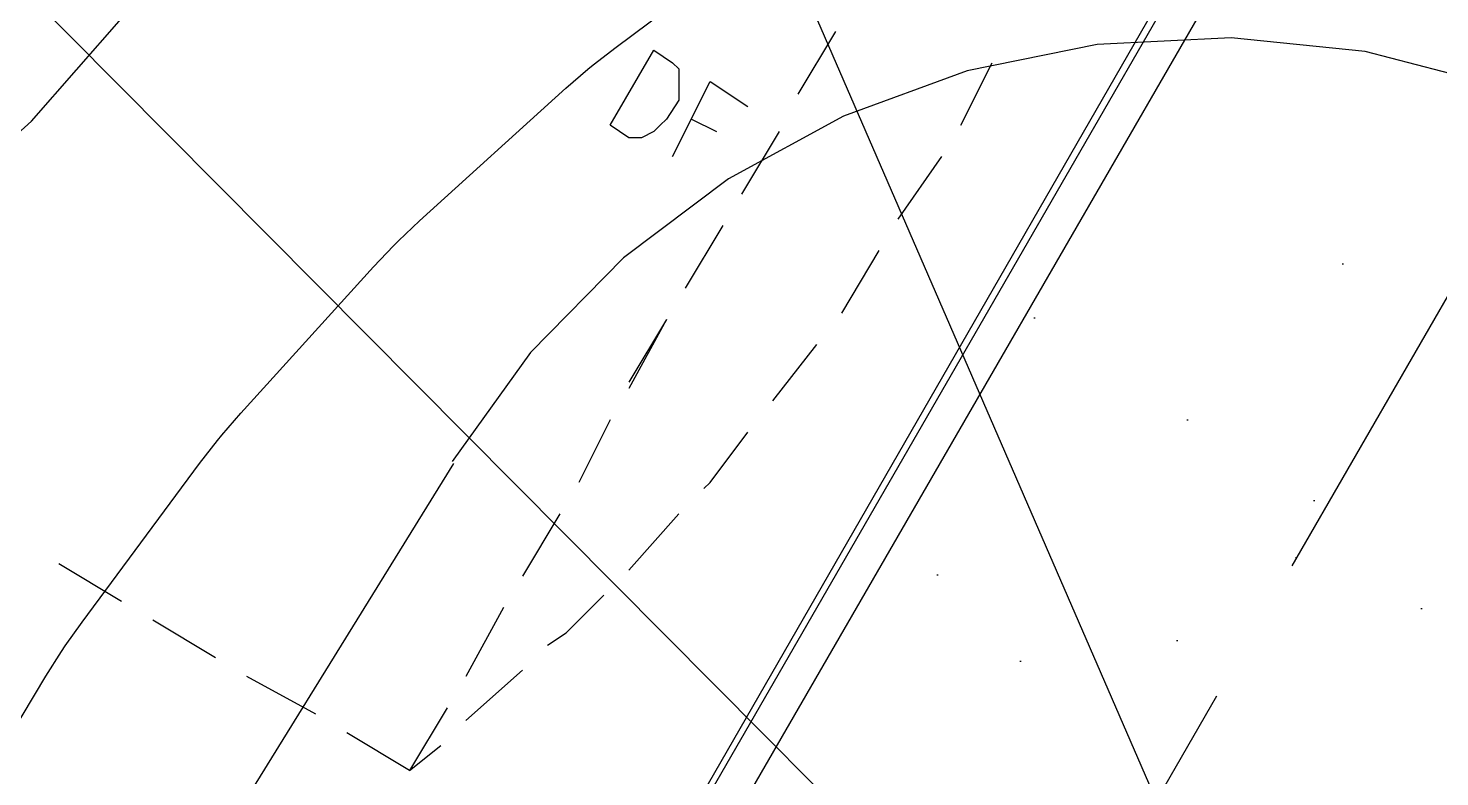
# Model space of a CAD drawing. Header units: metres. Extents: x 1 to 213, y 1 to 147.
# Drawn here: x 113.482 to 115.868, y 51.795 to 53.06 of the extents above; entities that cross this region are included whole.
import ezdxf

# ---------------------------------------------------------------- set-up
doc = ezdxf.new("R2010")
doc.units = ezdxf.units.M
doc.linetypes.add('DASHED', pattern=[1.524, 1.27, -0.254])
for name, color, linetype in [('00-BASE-ARQUITECTURA', 8, 'Continuous'), ('00-BASE-MAICILLO-EXISTENTE', 33, 'Continuous'), ('PJ-PROTEGIDO', 30, 'DASHED')]:
    doc.layers.add(name, color=color, linetype=linetype)

msp = doc.modelspace()

# ---------------------------------------------------------------- hatches: boundary and pattern name
at = {"layer": '00-BASE-MAICILLO-EXISTENTE'}
h = msp.add_hatch(dxfattribs=at)
h.set_pattern_fill('AR-SAND', scale=0.02)
h.paths.add_polyline_path([(116.6812, 55.342), (117.1222, 54.5041), (117.8718, 53.5781), (119.2388, 52.4316), (119.6357, 52.2993), (120.5617, 51.285), (121.0909, 49.8298), (121.2232, 48.4628), (120.9586, 47.184), (120.2531, 46.3462), (119.6798, 45.9934), (118.4892, 45.5965), (118.0041, 45.6406), (117.1222, 46.258), (116.2843, 46.4344), (115.9315, 46.3462), (115.6229, 46.0375), (115.0055, 45.9052), (114.2999, 45.9052), (113.6826, 46.1257), (112.9329, 46.8753), (112.5361, 47.8896), (112.6683, 48.3746), (116.6812, 55.342)])

# ---------------------------------------------------------------- linework, layer by layer
at = {"layer": '00-BASE-ARQUITECTURA'}
for points in [[(107.3643, 50.9587), (112.5078, 47.9742), (118.0218, 57.5098), (112.8253, 60.5155)], [(107.3961, 51.0116), (112.4867, 48.0483), (117.9371, 57.4886), (112.7936, 60.4626)], [(112.7513, 57.8273), (115.4817, 51.5408)], [(112.3193, 52.1677), (112.6445, 52.3006), (112.9494, 52.4689), (113.2314, 52.6704), (113.4879, 52.9027), (113.7163, 53.1635), (113.914, 53.4502), (114.0783, 53.7607), (114.2053, 54.0882), (114.2925, 54.4254), (114.3399, 54.7687), (114.3474, 55.1147), (114.315, 55.4598), (114.2425, 55.8005), (114.1299, 56.1332)], [(115.3124, 51.2762), (111.9575, 54.6523)], [(116.7515, 50.7606), (116.8556, 50.9625), (116.9272, 51.1747), (116.9662, 51.3935), (116.9724, 51.6151), (116.9457, 51.8358), (116.8861, 52.0517), (116.7934, 52.2591), (116.6704, 52.4501), (116.5222, 52.618), (116.3521, 52.761), (116.1631, 52.8769), (115.9586, 52.9639), (115.7417, 53.02), (115.5157, 53.0431), (115.2888, 53.0319), (115.0693, 52.9873), (114.8606, 52.9111), (114.6658, 52.8052), (114.4883, 52.6714), (114.3316, 52.5115), (114.1987, 52.3272)], [(114.8468, 53.0542), (114.7832, 52.9484)], [(114.8468, 53.0542), (114.7832, 52.9484)], [(114.4657, 52.8955), (114.5398, 53.0225), (114.5716, 53.0013), (114.5822, 52.9907), (114.5822, 52.9696), (114.5822, 52.959), (114.5822, 52.9378), (114.561, 52.9061), (114.5504, 52.8955), (114.5398, 52.8849), (114.5187, 52.8743), (114.4975, 52.8743), (114.4657, 52.8955)], [(114.4657, 52.8955), (114.5398, 53.0225), (114.5716, 53.0013), (114.5822, 52.9907), (114.5822, 52.9696), (114.5822, 52.959), (114.5822, 52.9378), (114.561, 52.9061), (114.5504, 52.8955), (114.5398, 52.8849), (114.5187, 52.8743), (114.4975, 52.8743), (114.4657, 52.8955)], [(115.0584, 52.8955), (115.1113, 53.0013)], [(115.0584, 52.8955), (115.1113, 53.0013)], [(114.5716, 52.8426), (114.6351, 52.9696), (114.6986, 52.9272)], [(114.5716, 52.8426), (114.6351, 52.9696), (114.6986, 52.9272)], [(114.6033, 52.9061), (114.6457, 52.8849)], [(114.6033, 52.9061), (114.6457, 52.8849)], [(114.7515, 52.8849), (114.688, 52.7791)], [(114.7515, 52.8849), (114.688, 52.7791)], [(114.9526, 52.7367), (115.0267, 52.8426)], [(114.9526, 52.7367), (115.0267, 52.8426)], [(114.6563, 52.7261), (114.5928, 52.6203)], [(114.6563, 52.7261), (114.5928, 52.6203)], [(114.8573, 52.578), (114.9208, 52.6838)], [(114.8573, 52.578), (114.9208, 52.6838)], [(114.561, 52.5674), (114.4975, 52.451)], [(114.561, 52.5674), (114.4975, 52.4616)], [(114.7409, 52.4298), (114.815, 52.5251)], [(114.7409, 52.4298), (114.815, 52.5251)], [(114.4657, 52.3981), (114.4128, 52.2922)], [(114.4657, 52.3981), (114.4128, 52.2922)], [(114.6245, 52.2816), (114.6351, 52.2922), (114.6986, 52.3769)], [(114.6245, 52.2816), (114.6351, 52.2922), (114.6986, 52.3769)], [(114.2012, 52.324), (113.7037, 51.5196)], [(114.3811, 52.2393), (114.3176, 52.1335)], [(114.3811, 52.2393), (114.3176, 52.1335)], [(114.4975, 52.1441), (114.5822, 52.2393)], [(114.4975, 52.1441), (114.5822, 52.2393)], [(113.6403, 52.0911), (113.5344, 52.1546)], [(113.6403, 52.0911), (113.5344, 52.1546)], [(114.3599, 52.0171), (114.3917, 52.0382), (114.4552, 52.1017)], [(114.3599, 52.0171), (114.3917, 52.0382), (114.4552, 52.1017)], [(114.2858, 52.0806), (114.2223, 51.9641)], [(114.2858, 52.0806), (114.2223, 51.9641)], [(113.799, 51.9959), (113.6932, 52.0594)], [(113.799, 51.9959), (113.6932, 52.0594)], [(113.9683, 51.9006), (113.8519, 51.9641)], [(113.9683, 51.9006), (113.8519, 51.9641)], [(114.2223, 51.8901), (114.3176, 51.9747)], [(114.2223, 51.8901), (114.3176, 51.9747)], [(114.1906, 51.9112), (114.1271, 51.8054)], [(114.1906, 51.9112), (114.1271, 51.8054)], [(114.1271, 51.8054), (114.0212, 51.8689)], [(114.1271, 51.8054), (114.0212, 51.8689)], [(114.1271, 51.8054), (114.18, 51.8477)], [(114.1271, 51.8054), (114.18, 51.8477)]]:
    msp.add_lwpolyline(points, dxfattribs=at)
at = {"layer": '00-BASE-MAICILLO-EXISTENTE'}
msp.add_lwpolyline([(116.6812, 55.342), (117.1222, 54.5041), (117.8718, 53.5781), (119.2388, 52.4316), (119.6357, 52.2993), (120.5617, 51.285), (121.0909, 49.8298), (121.2232, 48.4628), (120.9586, 47.184), (120.2531, 46.3462), (119.6798, 45.9934), (118.4892, 45.5965), (118.0041, 45.6406), (117.1222, 46.258), (116.2843, 46.4344), (115.9315, 46.3462), (115.6229, 46.0375), (115.0055, 45.9052), (114.2999, 45.9052), (113.6826, 46.1257), (112.9329, 46.8753), (112.5361, 47.8896), (112.6683, 48.3746), (116.6812, 55.342)], close=True, dxfattribs=at)
at = {"layer": 'PJ-PROTEGIDO'}
for points in [[(118.5396, 57.2099), (113.0296, 47.6699), (112.9976, 47.6204), (112.9609, 47.5742), (112.9199, 47.5318), (112.8749, 47.4937), (112.8264, 47.4602), (112.7748, 47.4316), (112.7207, 47.4082), (112.6645, 47.3902), (112.6069, 47.3779), (112.5483, 47.3712), (112.4893, 47.3704), (112.4306, 47.3753), (112.3726, 47.3859), (112.3159, 47.4023), (112.2611, 47.424), (112.2087, 47.4511), (107.0587, 50.4411)], [(113.3408, 51.6785), (113.5123, 51.9647), (113.5386, 52.0062), (113.5451, 52.016), (113.5734, 52.0561), (113.7722, 52.3241), (113.8024, 52.3628), (113.8098, 52.3719), (113.8419, 52.4091), (114.066, 52.6563), (114.0998, 52.6919), (114.1081, 52.7002), (114.1437, 52.734), (114.3909, 52.9581), (114.4281, 52.9902), (114.4372, 52.9976), (114.4759, 53.0278), (114.7439, 53.2266)]]:
    msp.add_lwpolyline(points, dxfattribs=at)

doc.saveas('drawing.dxf')
